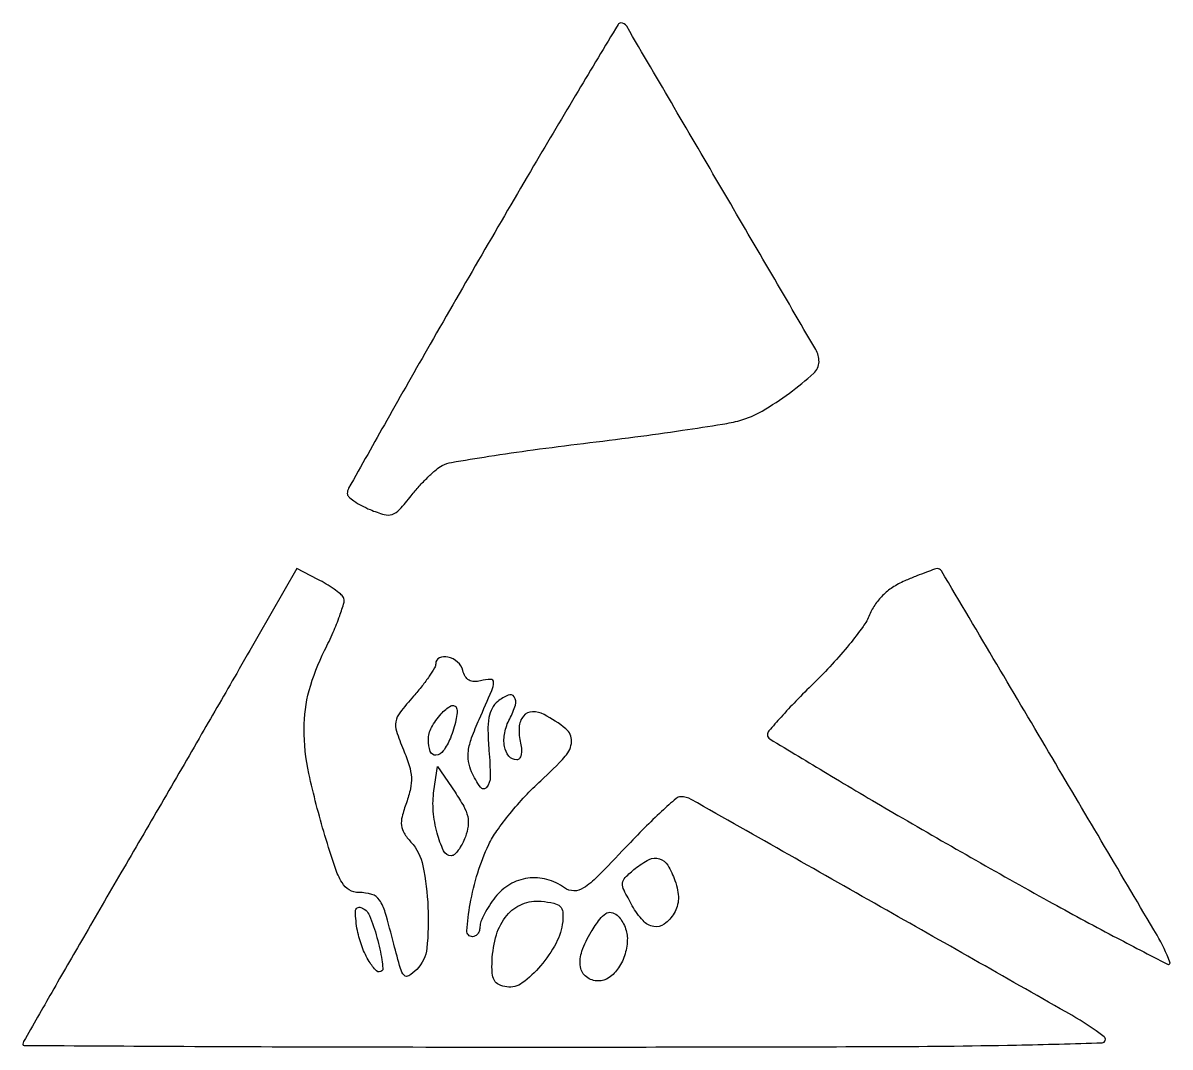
# Model space of a CAD drawing. Extents: x 6 to 162, y 11 to 150.
import ezdxf

# ---------------------------------------------------------------- set-up
doc = ezdxf.new("R2010")
doc.units = 0

msp = doc.modelspace()

# ---------------------------------------------------------------- linework, layer by layer
for points in [[(68.247134, 118.544683, 0.001192), (61.251701, 106.419075, 0.001924), (55.360096, 96.058128, 0.000297), (50.179907, 86.853343, 0.128704), (50, 86.166004, 0.206477), (50.188129, 85.729859, 0.034368), (50.910017, 85.136937, 0.032801), (51.911508, 84.518312, 0.023769), (53.097931, 83.959436, 0.028349), (55.015296, 83.289775, 0.152475), (56.107074, 83.315201, 0.128163), (57.089839, 83.960259, 0.017744), (58.675264, 85.844319, -0.017246), (59.750293, 87.124424, -0.016348), (60.929688, 88.351164, -0.016551), (62.043586, 89.366782, -0.053747), (62.868185, 89.929455, -0.081101), (64.145685, 90.366386, -0.002983), (69.206982, 91.192182, -0.005367), (75.227209, 92.071498, -0.003736), (82.040852, 92.940333, 0.002984), (89.001925, 93.817324, 0.003685), (95.477808, 94.721084, 0.003042), (100.904576, 95.55301, 0.027068), (103.26658, 96.062191, 0.065802), (106.289432, 97.332612, 0.027336), (109.991944, 99.779248, 0.021392), (113.289504, 102.453335, 0.214881), (114, 104.03023, 0.132761), (113.552082, 105.687426, 0.000314), (100.826861, 127.476473, 0.000184), (87.909395, 149.544176, 0.266248), (87.114061, 150, 0.263229), (86.736068, 149.786188, 0.000241), (81.316237, 140.760001, 0.002273), (75.288013, 130.605239, 0.001381)], [(37.868341, 66.739828, -0.001346), (34.995576, 61.734697, -0.00033), (30.239593, 53.512428, -0.000338), (24.777077, 44.0977, -0.000337), (19.29901, 34.685458, 0.000778), (14.200185, 25.907042, 0.001269), (9.906584, 18.444772, 0.000129), (6.087031, 11.763234, 0.130499), (6, 11.435458, 0.412583), (6.178132, 11.25633, 0.000034), (27.810937, 11.137258, 0.000917), (51.778778, 11.0509, 0.00055), (80.25, 11.031803, 0.000541), (121.522005, 11.094177, 0.004213), (140.773637, 11.306355, 0.003863), (152.424464, 11.623023, 0.705652), (152.683556, 12.440631, 0.032709), (148.285933, 15.34236, 0.000559), (123.187245, 29.604726, 0.000156), (96.671658, 44.62208, 0.129467), (95.236601, 45, 0.181759), (94.622039, 44.768963, 0.005969), (92.63566, 42.987294, 0.010707), (90.327568, 40.773824, 0.007164), (87.778648, 38.148235, -0.00566), (83.921516, 34.151106, -0.051887), (82.059569, 32.619941, -0.148531), (80.742946, 32.227572, -0.157815), (79.46639, 32.648235, 0.093841), (77.088195, 33.780178, 0.09853), (74.502919, 33.937238, 0.098602), (72.055963, 33.092751, 0.094124), (70.07258, 31.365141, 0.022783), (69.279285, 30.256191, 0.02434), (68.60882, 29.103262, 0.024866), (68.133627, 28.06256, 0.094937), (68, 27.365141, -0.072471), (67.92399, 26.843478, -0.087335), (67.702779, 26.40101, -0.100473), (67.374032, 26.105214, -0.133896), (66.988182, 26, -0.434493), (66.236255, 26.805475, -0.026593), (66.682214, 30.445357, -0.030943), (67.705143, 34.6813, -0.0371), (69.199397, 38.5, -0.04182), (70.291381, 40.360555, -0.01714), (72.061704, 42.696039, -0.016817), (74.144236, 45.08722, -0.020666), (76.249812, 47.167366, 0.022947), (79.584423, 50.491881, 0.174343), (80.426409, 52.506854, 0.241602), (79.656603, 54.214477, 0.045471), (76.70507, 56.157842, 0.130586), (75.114802, 56.533035, 0.217659), (73.90225, 55.937342, 0.159715), (73.314734, 54.417033, 0.070851), (73.5091, 52.25, -0.042583), (73.635927, 51.386327, -0.072229), (73.575089, 50.659591, -0.107439), (73.346733, 50.176771, -0.232813), (72.987667, 50, -0.226112), (71.926068, 50.505949, -0.128663), (71.326793, 51.828716, -0.092661), (71.355141, 53.677843, -0.072947), (72.035297, 55.565954, 0.046539), (72.826167, 57.44499, 0.230209), (72.66257, 58.548657, 0.357403), (71.829781, 58.792277, 0.072831), (70.41781, 57.931788, 0.098877), (69.655716, 56.991222, 0.076726), (69.226938, 55.742243, 0.049625), (69.087313, 53.964409, 0.015488), (69.225916, 51.289287, -0.01805), (69.394348, 47.680829, -0.173954), (68.898913, 46.252665, -0.499591), (68.070215, 46.281032, -0.045635), (66.875748, 48.373359, -0.06729), (66.446365, 49.795887, -0.075422), (66.434628, 51.225353, -0.052445), (66.875927, 52.974458, -0.016135), (67.897186, 55.500477, 0.003429), (69.598812, 59.419721, 0.091917), (69.845103, 60.524027, 0.434247), (69.441808, 60.92907, 0.056055), (68.086251, 60.732806, -0.068696), (67.209829, 60.628371, -0.126459), (66.522066, 60.818831, -0.127941), (66.016577, 61.315145, -0.07119), (65.679871, 62.116175, 0.150303), (64.963704, 63.273467, 0.118967), (63.653036, 63.95824, 0.175959), (62.503203, 63.838554, 0.28721), (62, 63.034796, -0.136322), (61.846323, 62.481616, -0.014586), (61.119094, 61.349825, -0.017101), (60.149647, 60.032652, -0.012963), (59.001172, 58.654116, 0.014824), (57.137869, 56.400566, 0.118799), (56.586872, 55.182315, 0.128319), (56.673745, 53.887281, 0.018391), (57.615087, 51.3788, -0.02301), (58.401578, 49.222641, -0.061836), (58.693741, 47.61927, -0.068182), (58.571678, 46.08571, -0.03286), (58.023419, 44.188219, 0.022902), (57.434836, 42.293407, 0.092467), (57.349357, 41.091068, 0.113082), (57.709753, 40.067822, 0.042956), (58.630965, 38.855285, -0.134916), (60.256053, 35.634991, -0.038265), (60.948867, 30.014565, -0.037159), (60.791954, 24.437564, -0.172425), (59.42926, 21.572117, -0.053186), (58.343384, 20.695581, -0.367147), (57.714974, 20.778301, -0.116025), (57.208237, 21.694604, -0.005901), (56.31954, 25.004077, 0.007823), (55.148305, 29.299704, 0.0784), (54.361056, 30.97927, 0.172499), (53.321423, 31.74426, 0.073314), (51.586656, 32, -0.13481), (50.274926, 32.360215, -0.12491), (49.285957, 33.347489, -0.053754), (48.348699, 35.389422, -0.007825), (46.965039, 39.75, -0.01943), (44.796938, 48.144359, -0.053152), (44.139163, 54.228302, -0.067504), (44.836832, 59.430709, -0.049883), (46.927525, 64.856427, 0.012977), (48.087644, 67.310944, 0.018896), (48.970506, 69.535624, 0.01474), (49.562447, 71.380237, 0.211736), (49.471044, 72.046852, 0.082826), (49.063221, 72.512917, 0.017806), (48.206543, 73.165606, 0.018132), (47.147431, 73.858285, 0.016423), (46.005919, 74.496939), (43.138662, 75.979656)], [(125.842261, 74.378316, 0.040721), (124.167276, 73.517082, 0.049994), (122.774468, 72.444518, 0.052457), (121.675311, 71.16534, 0.053133), (120.871887, 69.690708, -0.058907), (119.969916, 68.079625, -0.014201), (118.100199, 65.652814, -0.014383), (115.779882, 62.972986, -0.01383), (113.279626, 60.394744, 0.006814), (110.874056, 57.982786, 0.010232), (108.848039, 55.807922, 0.0055), (107.21153, 53.936447, 0.182126), (107.011569, 53.38388, 0.25884), (107.315634, 52.852389, 0.000627), (115.124795, 48.135942, 0.003666), (124.0354, 42.858157, 0.002246), (134.614815, 36.759754, 0.003113), (145.156679, 30.832614, 0.005526), (153.926384, 26.099386, 0.001938), (161.276311, 22.273005, 0.689037), (161.610567, 22.572463, 0.041604), (159.859528, 26.2014, 0.000439), (145.621238, 50.302718, 0.000083), (130.613867, 75.645475, 0.291835), (130.01454, 75.948472, 0.062073), (129.671321, 75.870352, 0.003038), (128.576685, 75.465983, 0.00489), (127.280919, 74.963825, 0.003507)], [(63.984216, 52.961894, -0.052968), (63.03077, 51.210532, -0.225974), (62.026228, 50.632777, -0.342481), (61.264405, 51.134585, -0.082289), (61, 52.730276, -0.125552), (61.423232, 54.389194, -0.05703), (62.72205, 56.233614, -0.083843), (64.073302, 57.317483, -0.470104), (64.824696, 57.025911, -0.106533), (64.89309, 56.403717, -0.025294), (64.732842, 55.366995, -0.02489), (64.422162, 54.168812, -0.022309)], [(66.021814, 39.557376, -0.029604), (65.581604, 38.578236, -0.03929), (65.062834, 37.751229, -0.043906), (64.544073, 37.167498, -0.191414), (64.122576, 37, -0.289016), (63.070467, 37.663581, -0.045837), (62.185308, 40.060251, -0.045102), (61.669826, 43.026995, -0.056967), (61.758649, 45.808929), (62.242715, 49.107082), (64.618421, 45.610916, -0.022285), (65.795348, 43.701103, -0.070093), (66.33539, 42.299462, -0.091201), (66.394257, 41.018078, -0.056894)], [(94.461599, 33.615517, -0.036204), (94.817457, 32.316158, -0.054854), (94.917258, 31.149584, -0.062664), (94.761069, 30.112052, -0.071975), (94.354416, 29.197231, -0.08901), (93.004194, 27.717124, -0.21055), (91.584373, 27.371677, -0.167108), (90.126798, 28.182259, -0.054343), (88.667814, 30.210718, -0.012789), (87.544406, 32.320059, -0.136633), (87.360716, 33.26391, -0.179054), (87.724692, 34.049802, -0.02552), (89.069194, 35.257114, -0.054051), (90.948965, 36.469056, -0.192366), (92.3495, 36.58779, -0.185914), (93.477497, 35.706649, -0.050124)], [(54.027181, 25.899058, -0.011406), (54.419617, 24.296966, -0.017001), (54.682749, 22.878446, -0.012109), (54.829227, 21.714568, -0.225294), (54.708226, 21.374892, -0.410995), (53.980202, 21.370888, -0.062568), (52.980961, 22.628465, -0.047131), (52.018186, 24.610124, -0.040189), (51.380938, 26.845308, -0.048928), (51.11984, 29.457657, -0.519356), (51.856424, 29.977542, -0.210599), (53.001716, 28.892163, -0.033534)], [(79.229443, 28.067439, -0.094695), (78.322119, 25.130103, -0.05457), (76.232721, 22.059298, -0.055958), (73.738218, 19.723705, -0.198098), (71.655505, 19.192832, -0.071891), (70.576772, 19.508975, -0.159204), (69.953381, 20.083214, -0.112533), (69.664133, 21.064907, -0.027054), (69.649928, 22.772798, -0.061243), (70.241916, 26.260952, -0.100768), (71.6486, 28.889953, -0.122752), (73.739675, 30.42857, -0.122256), (76.311559, 30.808767, -0.026067), (78.038011, 30.550202, -0.139246), (78.87576, 30.116722, -0.182266), (79.239466, 29.37521, -0.051598)], [(88, 25.811814, -0.071019), (87.694204, 23.669751, -0.077849), (86.802797, 21.771277, -0.090532), (85.518262, 20.459584, -0.155046), (84.071805, 20, -0.162228), (82.443468, 20.542604, -0.197818), (81.62823, 21.91225, -0.123085), (81.839407, 24.046298, -0.052549), (83.092048, 26.648937, -0.017409), (84.24773, 28.381013, -0.093978), (85.064107, 29.157232, -0.19546), (85.802836, 29.296799, -0.123979), (86.603928, 28.913748, -0.069348), (87.13849, 28.327832, -0.044584), (87.589904, 27.524617, -0.04412), (87.897281, 26.640872, -0.061713)]]:
    msp.add_lwpolyline(points, format="xyb", close=True)

doc.saveas('drawing.dxf')
